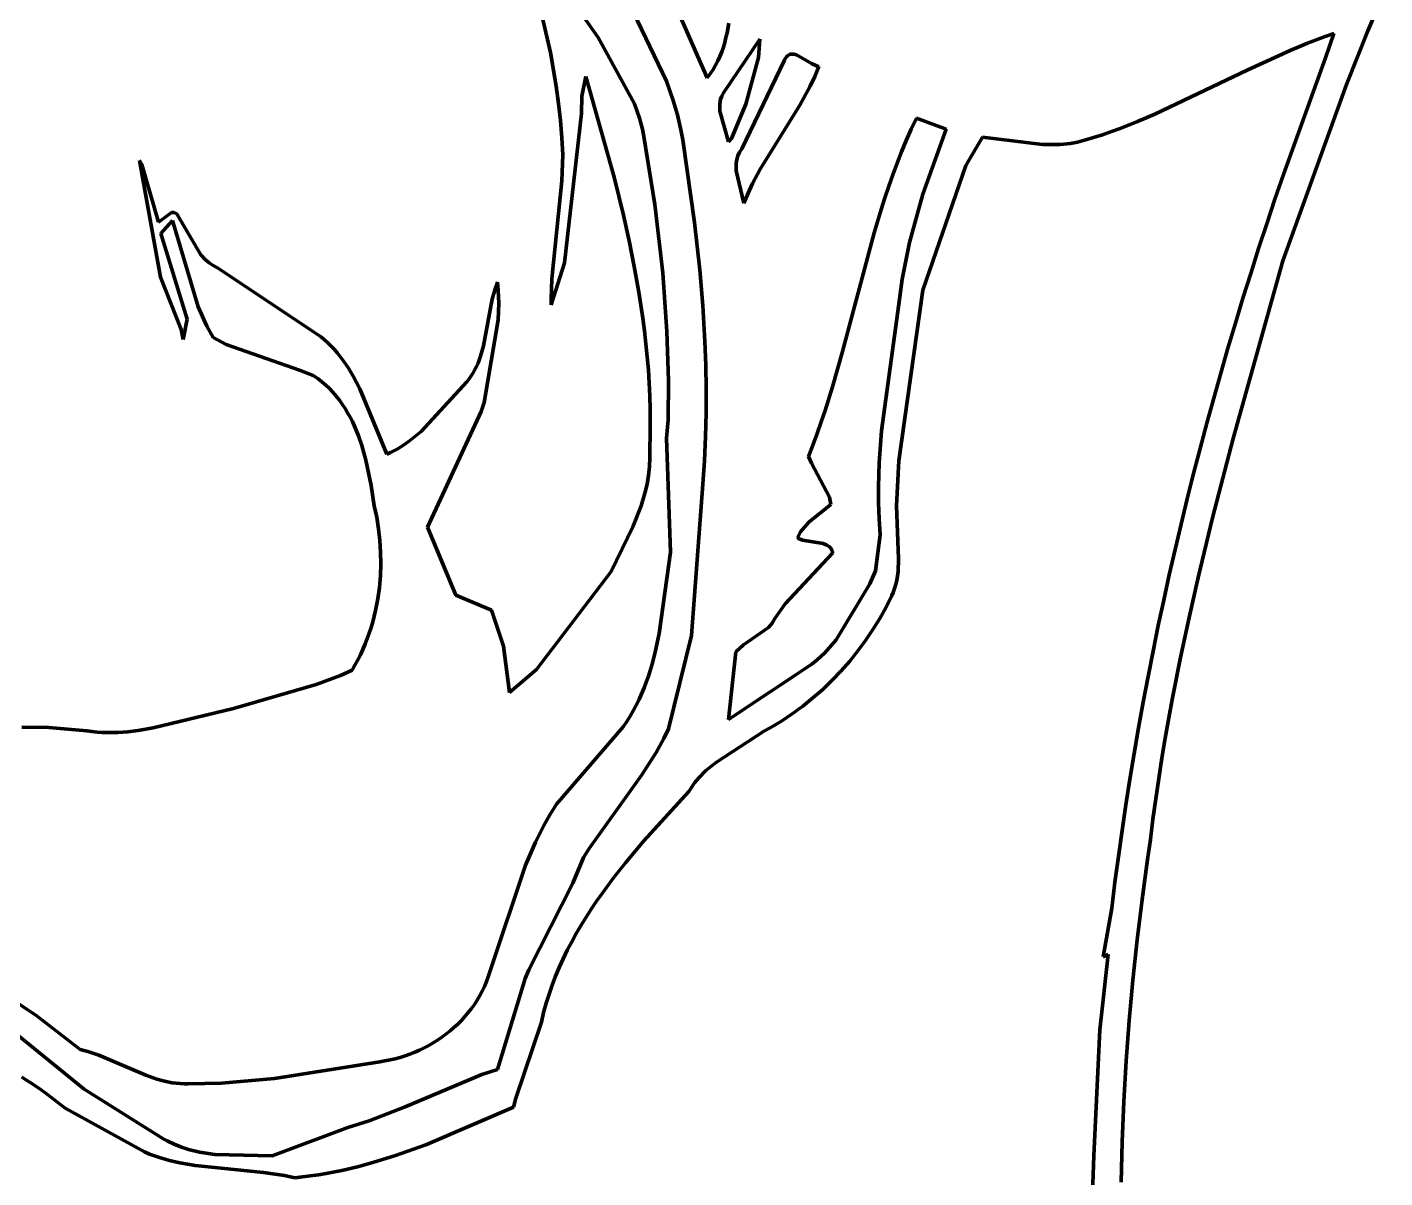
# Model space of a CAD drawing. Header units: millimetres. Extents: x 0 to 15.3, y 0 to 17.7.
# Drawn here: x 5.677 to 8.304, y 4.561 to 6.787 of the extents above; entities that cross this region are included whole.
import ezdxf

# ---------------------------------------------------------------- set-up
doc = ezdxf.new("R2010")
doc.units = ezdxf.units.MM
doc.layers.add('color#0a0a0aff', color=7, linetype='CONTINUOUS', lineweight=100)
doc.layers.add('color#ffffffff', color=7, linetype='CONTINUOUS', lineweight=100)

msp = doc.modelspace()

# ---------------------------------------------------------------- linework, layer by layer
at = {"layer": 'color#0a0a0aff'}
for p, q in [((6.6894, 6.7386), (6.625, 7.0147)), ((6.9, 6.9014), (6.9929, 6.6891)), ((8.3039, 6.857), (8.2711, 6.78)), ((6.9137, 6.6827), (6.8417, 6.8335)), ((6.7538, 6.8066), (6.7815, 6.7674)), ((7.031, 6.7764), (7.0342, 6.7953)), ((8.2711, 6.78), (8.2296, 6.6763)), ((6.7815, 6.7674), (6.7888, 6.7548)), ((6.7888, 6.7548), (6.8517, 6.6389)), ((7.0239, 6.7488), (7.0266, 6.7579)), ((7.0945, 6.764), (7.0241, 6.6604)), ((7.0266, 6.7579), (7.0289, 6.7671)), ((7.0289, 6.7671), (7.031, 6.7764)), ((7.0921, 6.7286), (7.0945, 6.764)), ((8.1542, 6.7563), (8.1208, 6.7424)), ((8.1881, 6.7693), (8.1542, 6.7563)), ((8.2052, 6.7753), (8.1881, 6.7693)), ((8.1893, 6.7279), (8.2052, 6.7753)), ((6.7007, 6.6729), (6.6894, 6.7386)), ((7.0133, 6.7223), (7.0173, 6.7309)), ((7.0173, 6.7309), (7.0208, 6.7398)), ((7.0208, 6.7398), (7.0239, 6.7488)), ((7.0673, 6.6387), (7.0921, 6.7286)), ((7.1445, 6.728), (7.1431, 6.7253)), ((7.1461, 6.7303), (7.1445, 6.728)), ((7.1478, 6.7321), (7.1461, 6.7303)), ((7.1497, 6.7335), (7.1478, 6.7321)), ((7.1516, 6.7345), (7.1497, 6.7335)), ((7.1537, 6.7351), (7.1516, 6.7345)), ((7.1559, 6.7354), (7.1537, 6.7351)), ((7.1605, 6.735), (7.1559, 6.7354)), ((7.1654, 6.7336), (7.1605, 6.735)), ((7.1943, 6.7173), (7.1654, 6.7336)), ((8.1208, 6.7424), (8.0385, 6.7046)), ((8.1075, 6.5023), (8.1893, 6.7279)), ((6.9987, 6.6971), (7.0041, 6.7053)), ((7.0041, 6.7053), (7.009, 6.7137)), ((7.009, 6.7137), (7.0133, 6.7223)), ((7.1418, 6.7221), (7.0595, 6.5521)), ((7.1431, 6.7253), (7.1418, 6.7221)), ((7.204, 6.7125), (7.1943, 6.7173)), ((7.2006, 6.6919), (7.2085, 6.7112)), ((7.2085, 6.7112), (7.204, 6.7125)), ((8.0385, 6.7046), (7.8587, 6.6188)), ((6.7581, 6.6921), (6.7503, 6.6541)), ((6.8124, 6.4971), (6.7581, 6.6921)), ((6.927, 6.6458), (6.9137, 6.6827)), ((6.9929, 6.6891), (6.9987, 6.6971)), ((7.1722, 6.6366), (7.1919, 6.6731)), ((7.1919, 6.6731), (7.2006, 6.6919)), ((8.2296, 6.6763), (8.1068, 6.3349)), ((6.7052, 6.6399), (6.7007, 6.6729)), ((6.7503, 6.6541), (6.7497, 6.6205)), ((7.0185, 6.6478), (7.0168, 6.6381)), ((7.0207, 6.6541), (7.0185, 6.6478)), ((7.0241, 6.6604), (7.0207, 6.6541)), ((6.7088, 6.6068), (6.7052, 6.6399)), ((6.7497, 6.6205), (6.7166, 6.3316)), ((6.8517, 6.6389), (6.8616, 6.6114)), ((6.9353, 6.6176), (6.927, 6.6458)), ((7.0168, 6.6381), (7.0172, 6.6249)), ((7.0172, 6.6249), (7.0336, 6.5655)), ((7.0395, 6.5717), (7.0673, 6.6387)), ((7.0954, 6.5125), (7.1722, 6.6366)), ((6.7114, 6.5735), (6.7088, 6.6068)), ((6.8616, 6.6114), (6.8673, 6.5901)), ((6.9418, 6.5888), (6.9353, 6.6176)), ((7.3975, 6.6112), (7.3874, 6.5897)), ((7.4551, 6.5899), (7.3975, 6.6112)), ((7.8254, 6.6046), (7.7917, 6.5914)), ((7.8587, 6.6188), (7.8254, 6.6046)), ((6.713, 6.5401), (6.7114, 6.5735)), ((6.8673, 6.5901), (6.87, 6.5755)), ((6.87, 6.5755), (6.891, 6.4442)), ((6.9452, 6.5693), (6.9418, 6.5888)), ((6.968, 6.4094), (6.9452, 6.5693)), ((7.0336, 6.5655), (7.0395, 6.5717)), ((7.3778, 6.568), (7.3686, 6.5461)), ((7.3874, 6.5897), (7.3778, 6.568)), ((7.4098, 6.4645), (7.4551, 6.5899)), ((7.5255, 6.5748), (7.4929, 6.5199)), ((7.6413, 6.5605), (7.5255, 6.5748)), ((7.723, 6.5685), (7.7094, 6.565)), ((7.7404, 6.5737), (7.723, 6.5685)), ((7.7576, 6.5793), (7.7404, 6.5737)), ((7.7747, 6.5852), (7.7576, 6.5793)), ((7.7917, 6.5914), (7.7747, 6.5852)), ((7.0552, 6.5453), (7.0522, 6.5384)), ((7.0595, 6.5521), (7.0552, 6.5453)), ((7.3686, 6.5461), (7.36, 6.5241)), ((7.6755, 6.5605), (7.6413, 6.5605)), ((7.6959, 6.5625), (7.6755, 6.5605)), ((7.7094, 6.565), (7.6959, 6.5625)), ((5.9345, 6.3035), (5.8943, 6.5295)), ((5.8943, 6.5295), (5.8987, 6.5219)), ((5.8987, 6.5219), (5.9308, 6.4098)), ((6.7113, 6.49), (6.713, 6.5401)), ((7.0501, 6.5313), (7.049, 6.5241)), ((7.049, 6.5241), (7.049, 6.5095)), ((7.0522, 6.5384), (7.0501, 6.5313)), ((7.36, 6.5241), (7.3517, 6.5019)), ((7.4929, 6.5199), (7.4097, 6.2782)), ((6.6917, 6.3003), (6.7113, 6.49)), ((6.8305, 6.4233), (6.8124, 6.4971)), ((7.049, 6.5095), (7.0634, 6.4469)), ((7.0806, 6.485), (7.0954, 6.5125)), ((7.3517, 6.5019), (7.3438, 6.4795)), ((8.0912, 6.4546), (8.1075, 6.5023)), ((7.0634, 6.4469), (7.0716, 6.4662)), ((7.0716, 6.4662), (7.0806, 6.485)), ((7.3438, 6.4795), (7.3363, 6.4571)), ((7.3843, 6.3709), (7.4098, 6.4645)), ((6.891, 6.4442), (6.9065, 6.3121)), ((7.3363, 6.4571), (7.3291, 6.4345)), ((8.0753, 6.4068), (8.0912, 6.4546)), ((5.9308, 6.4098), (5.9331, 6.4114)), ((5.9331, 6.4114), (5.956, 6.429)), ((5.9577, 6.413), (5.9357, 6.3881)), ((5.956, 6.429), (5.9615, 6.4285)), ((6.0076, 6.2463), (5.9577, 6.413)), ((5.9615, 6.4285), (5.9661, 6.4262)), ((5.9661, 6.4262), (5.9823, 6.3985)), ((6.8416, 6.3739), (6.8305, 6.4233)), ((7.3291, 6.4345), (7.3155, 6.3891)), ((5.9357, 6.3881), (5.9862, 6.2223)), ((5.9823, 6.3985), (6.0128, 6.3469)), ((6.9782, 6.3176), (6.968, 6.4094)), ((7.3155, 6.3891), (7.2544, 6.1596)), ((8.0596, 6.359), (8.0753, 6.4068)), ((6.8516, 6.3243), (6.8416, 6.3739)), ((7.3702, 6.2996), (7.3843, 6.3709)), ((8.0443, 6.311), (8.0596, 6.359)), ((6.0128, 6.3469), (6.022, 6.337)), ((6.022, 6.337), (6.0289, 6.3311)), ((6.7166, 6.3316), (6.6906, 6.2502)), ((8.1068, 6.3349), (8.0105, 5.9914)), ((6.0289, 6.3311), (6.0366, 6.3259)), ((6.0366, 6.3259), (6.045, 6.3214)), ((6.045, 6.3214), (6.2446, 6.1887)), ((6.8605, 6.2745), (6.8516, 6.3243)), ((6.9065, 6.3121), (6.9148, 6.1984)), ((6.984, 6.2485), (6.9782, 6.3176)), ((8.0293, 6.2629), (8.0443, 6.311)), ((5.9746, 6.2021), (5.9345, 6.3035)), ((6.5764, 6.2609), (6.5821, 6.281)), ((6.5821, 6.281), (6.5869, 6.2939)), ((6.5869, 6.2939), (6.5884, 6.2777)), ((6.6905, 6.2602), (6.6917, 6.3003)), ((7.3635, 6.2516), (7.3702, 6.2996)), ((6.5597, 6.1706), (6.5764, 6.2609)), ((6.5893, 6.2534), (6.5882, 6.2211)), ((6.5884, 6.2777), (6.5893, 6.2534)), ((6.6906, 6.2502), (6.6905, 6.2602)), ((6.8645, 6.2495), (6.8605, 6.2745)), ((7.4097, 6.2782), (7.3634, 5.9479)), ((8.0146, 6.2147), (8.0293, 6.2629)), ((6.0246, 6.2086), (6.0076, 6.2463)), ((6.8681, 6.2245), (6.8645, 6.2495)), ((6.9882, 6.1794), (6.984, 6.2485)), ((7.3302, 6.0061), (7.3635, 6.2516)), ((5.9788, 6.1832), (5.9746, 6.2021)), ((5.9862, 6.2223), (5.9788, 6.1832)), ((6.0365, 6.1867), (6.0246, 6.2086)), ((6.5882, 6.2211), (6.5609, 6.0613)), ((6.8713, 6.1995), (6.8681, 6.2245)), ((8.0003, 6.1664), (8.0146, 6.2147)), ((6.0617, 6.1736), (6.0365, 6.1867)), ((6.2446, 6.1887), (6.2517, 6.1827)), ((6.2517, 6.1827), (6.2585, 6.1764)), ((6.2585, 6.1764), (6.2649, 6.1699)), ((6.8742, 6.1744), (6.8713, 6.1995)), ((6.8767, 6.1493), (6.8742, 6.1744)), ((6.9148, 6.1984), (6.9177, 6.1035)), ((6.9899, 6.1333), (6.9882, 6.1794)), ((6.2038, 6.1239), (6.0617, 6.1736)), ((6.2649, 6.1699), (6.2712, 6.1633)), ((6.2712, 6.1633), (6.2771, 6.1564)), ((6.2771, 6.1564), (6.2882, 6.1421)), ((6.5492, 6.1373), (6.554, 6.1504)), ((6.554, 6.1504), (6.5597, 6.1706)), ((6.8788, 6.1241), (6.8767, 6.1493)), ((7.2544, 6.1596), (7.2349, 6.0911)), ((7.9863, 6.118), (8.0003, 6.1664)), ((6.2305, 6.1135), (6.2038, 6.1239)), ((6.2882, 6.1421), (6.2985, 6.1272)), ((6.2985, 6.1272), (6.3079, 6.1118)), ((6.5399, 6.1185), (6.5433, 6.1247)), ((6.5433, 6.1247), (6.5464, 6.131)), ((6.5464, 6.131), (6.5492, 6.1373)), ((6.8804, 6.0988), (6.8788, 6.1241)), ((6.9908, 6.0872), (6.9899, 6.1333)), ((6.2389, 6.1076), (6.2305, 6.1135)), ((6.2469, 6.1013), (6.2389, 6.1076)), ((6.2544, 6.0948), (6.2469, 6.1013)), ((6.3079, 6.1118), (6.3208, 6.0877)), ((6.439, 6.005), (6.5275, 6.1009)), ((6.5275, 6.1009), (6.532, 6.1066)), ((6.532, 6.1066), (6.5361, 6.1125)), ((6.5361, 6.1125), (6.5399, 6.1185)), ((6.8816, 6.0736), (6.8804, 6.0988)), ((6.9177, 6.1035), (6.9171, 6.0275)), ((7.9727, 6.0696), (7.9863, 6.118)), ((6.2616, 6.0879), (6.2544, 6.0948)), ((6.2684, 6.0808), (6.2616, 6.0879)), ((6.2748, 6.0733), (6.2684, 6.0808)), ((6.2809, 6.0657), (6.2748, 6.0733)), ((6.3208, 6.0877), (6.3728, 5.961)), ((6.8823, 6.0483), (6.8816, 6.0736)), ((6.9907, 6.041), (6.9908, 6.0872)), ((7.2349, 6.0911), (7.2208, 6.0458)), ((7.9593, 6.021), (7.9727, 6.0696)), ((6.2865, 6.0577), (6.2809, 6.0657)), ((6.2919, 6.0496), (6.2865, 6.0577)), ((6.2969, 6.0413), (6.2919, 6.0496)), ((6.5552, 6.0439), (6.4517, 5.8197)), ((6.5609, 6.0613), (6.5552, 6.0439)), ((6.8825, 6.0229), (6.8823, 6.0483)), ((7.2208, 6.0458), (7.2132, 6.0233)), ((6.3017, 6.0327), (6.2969, 6.0413)), ((6.3061, 6.024), (6.3017, 6.0327)), ((6.3102, 6.0151), (6.3061, 6.024)), ((6.8822, 5.9975), (6.8825, 6.0229)), ((6.9171, 6.0275), (6.9137, 5.9922)), ((6.9896, 5.9949), (6.9907, 6.041)), ((7.2132, 6.0233), (7.2054, 6.0009)), ((7.9464, 5.9723), (7.9593, 6.021)), ((6.3177, 5.9968), (6.3102, 6.0151)), ((6.3242, 5.9781), (6.3177, 5.9968)), ((6.4168, 5.9866), (6.439, 6.005)), ((6.8814, 5.9721), (6.8822, 5.9975)), ((6.9137, 5.9922), (6.9215, 5.7716)), ((6.9874, 5.9488), (6.9896, 5.9949)), ((7.2054, 6.0009), (7.1971, 5.9786)), ((7.3257, 5.9444), (7.3302, 6.0061)), ((8.0105, 5.9914), (7.9706, 5.8378)), ((6.3323, 5.9492), (6.3242, 5.9781)), ((6.3728, 5.961), (6.3796, 5.9641)), ((6.3796, 5.9641), (6.3926, 5.9708)), ((6.3926, 5.9708), (6.405, 5.9784)), ((6.405, 5.9784), (6.4168, 5.9866)), ((6.8818, 5.9632), (6.8814, 5.9721)), ((7.1971, 5.9786), (7.1884, 5.9565)), ((7.9337, 5.9236), (7.9464, 5.9723)), ((6.3424, 5.9003), (6.3323, 5.9492)), ((6.8811, 5.9369), (6.8819, 5.9544)), ((6.8819, 5.9544), (6.8818, 5.9632)), ((6.9842, 5.9027), (6.9874, 5.9488)), ((7.1884, 5.9565), (7.1945, 5.9439)), ((7.1945, 5.9439), (7.2291, 5.8777)), ((7.3242, 5.898), (7.3257, 5.9444)), ((7.3634, 5.9479), (7.3587, 5.861)), ((6.8762, 5.9027), (6.8792, 5.9197)), ((6.8792, 5.9197), (6.8811, 5.9369)), ((7.9215, 5.8747), (7.9337, 5.9236)), ((6.3484, 5.8613), (6.3424, 5.9003)), ((6.8647, 5.8609), (6.8722, 5.8858)), ((6.8722, 5.8858), (6.8762, 5.9027)), ((6.9625, 5.61), (6.9842, 5.9027)), ((7.3242, 5.8671), (7.3242, 5.898)), ((6.3531, 5.8392), (6.3484, 5.8613)), ((6.8489, 5.8203), (6.8647, 5.8609)), ((7.2316, 5.8639), (7.1895, 5.8295)), ((7.2291, 5.8777), (7.2316, 5.8639)), ((7.3252, 5.8362), (7.3242, 5.8671)), ((7.3587, 5.861), (7.3631, 5.7583)), ((7.9096, 5.8258), (7.9215, 5.8747)), ((6.3567, 5.8168), (6.3531, 5.8392)), ((7.3271, 5.8052), (7.3252, 5.8362)), ((7.9706, 5.8378), (7.9426, 5.7223)), ((6.3592, 5.7942), (6.3567, 5.8168)), ((6.4517, 5.8197), (6.5065, 5.6879)), ((6.8067, 5.7342), (6.8489, 5.8203)), ((7.1731, 5.8105), (7.1675, 5.799)), ((7.1895, 5.8295), (7.1731, 5.8105)), ((7.898, 5.7768), (7.9096, 5.8258)), ((6.3607, 5.7715), (6.3592, 5.7942)), ((7.1675, 5.799), (7.1696, 5.7977)), ((7.1696, 5.7977), (7.1769, 5.7948)), ((7.1769, 5.7948), (7.2171, 5.788)), ((7.2171, 5.788), (7.2243, 5.7852)), ((7.2243, 5.7852), (7.2284, 5.7826)), ((7.2284, 5.7826), (7.2316, 5.7792)), ((7.3182, 5.735), (7.3271, 5.8052)), ((6.361, 5.7487), (6.3607, 5.7715)), ((6.9215, 5.7716), (6.8996, 5.614)), ((7.2353, 5.7696), (7.1435, 5.6717)), ((7.2316, 5.7792), (7.2329, 5.7771)), ((7.2329, 5.7771), (7.234, 5.7749)), ((7.234, 5.7749), (7.2348, 5.7724)), ((7.2348, 5.7724), (7.2353, 5.7696)), ((7.3631, 5.7583), (7.362, 5.7343)), ((7.8868, 5.7277), (7.898, 5.7768)), ((6.3603, 5.726), (6.361, 5.7487)), ((6.6624, 5.5444), (6.8067, 5.7342)), ((7.3073, 5.7101), (7.3182, 5.735)), ((7.362, 5.7343), (7.3594, 5.7166)), ((7.876, 5.6785), (7.8868, 5.7277)), ((6.3553, 5.6808), (6.3584, 5.7033)), ((6.3584, 5.7033), (6.3603, 5.726)), ((7.2419, 5.6018), (7.3073, 5.7101)), ((7.3565, 5.705), (7.3525, 5.6934)), ((7.3594, 5.7166), (7.3565, 5.705)), ((7.9426, 5.7223), (7.925, 5.6449)), ((6.351, 5.6585), (6.3553, 5.6808)), ((6.5065, 5.6879), (6.5753, 5.6591)), ((7.3501, 5.6877), (7.3388, 5.6651)), ((7.3525, 5.6934), (7.3501, 5.6877)), ((7.8655, 5.6292), (7.876, 5.6785)), ((6.3484, 5.6475), (6.351, 5.6585)), ((6.5753, 5.6591), (6.5988, 5.5896)), ((7.1435, 5.6717), (7.1236, 5.6428)), ((7.3388, 5.6651), (7.3265, 5.6431)), ((6.3388, 5.6149), (6.3423, 5.6257)), ((6.3423, 5.6257), (6.3455, 5.6365)), ((6.3455, 5.6365), (6.3484, 5.6475)), ((7.1114, 5.6259), (7.0632, 5.5923)), ((7.1181, 5.6337), (7.1114, 5.6259)), ((7.1236, 5.6428), (7.1181, 5.6337)), ((7.3265, 5.6431), (7.3133, 5.6215)), ((7.8554, 5.5799), (7.8655, 5.6292)), ((7.925, 5.6449), (7.9085, 5.5674)), ((6.3309, 5.5937), (6.335, 5.6042)), ((6.335, 5.6042), (6.3388, 5.6149)), ((6.8996, 5.614), (6.8921, 5.5781)), ((6.9175, 5.4294), (6.9625, 5.61)), ((7.2201, 5.5768), (7.2419, 5.6018)), ((7.2992, 5.6006), (7.2842, 5.5803)), ((7.3133, 5.6215), (7.2992, 5.6006)), ((6.3165, 5.5629), (6.3216, 5.573)), ((6.3216, 5.573), (6.3264, 5.5833)), ((6.3264, 5.5833), (6.3309, 5.5937)), ((6.5988, 5.5896), (6.6103, 5.5001)), ((6.8921, 5.5781), (6.8859, 5.5545)), ((7.048, 5.5787), (7.0337, 5.4478)), ((7.0632, 5.5923), (7.048, 5.5787)), ((7.2055, 5.5632), (7.2201, 5.5768)), ((7.2842, 5.5803), (7.2684, 5.5606)), ((7.8457, 5.5305), (7.8554, 5.5799)), ((6.3054, 5.5431), (6.3111, 5.5529)), ((6.3111, 5.5529), (6.3165, 5.5629)), ((6.6103, 5.5001), (6.6624, 5.5444)), ((6.8859, 5.5545), (6.8788, 5.5313)), ((7.0337, 5.4478), (7.195, 5.5547)), ((7.195, 5.5547), (7.2055, 5.5632)), ((7.2684, 5.5606), (7.2517, 5.5416)), ((7.9085, 5.5674), (7.8932, 5.4897)), ((6.2362, 5.5152), (6.2828, 5.5324)), ((6.2828, 5.5324), (6.3054, 5.5431)), ((6.8748, 5.5199), (6.8705, 5.5086)), ((6.8788, 5.5313), (6.8748, 5.5199)), ((7.2343, 5.5234), (7.2161, 5.5059)), ((7.2517, 5.5416), (7.2343, 5.5234)), ((7.8363, 5.481), (7.8457, 5.5305)), ((6.0762, 5.4689), (6.2362, 5.5152)), ((6.8658, 5.4974), (6.8608, 5.4863)), ((6.8705, 5.5086), (6.8658, 5.4974)), ((7.2161, 5.5059), (7.1971, 5.4893)), ((5.9209, 5.4314), (6.0762, 5.4689)), ((6.8497, 5.4646), (6.8435, 5.454)), ((6.8554, 5.4754), (6.8497, 5.4646)), ((6.8608, 5.4863), (6.8554, 5.4754)), ((7.1774, 5.4735), (7.1571, 5.4586)), ((7.1971, 5.4893), (7.1774, 5.4735)), ((7.8274, 5.4314), (7.8363, 5.481)), ((7.8932, 5.4897), (7.886, 5.4507)), ((6.8369, 5.4436), (6.8299, 5.4334)), ((6.8435, 5.454), (6.8369, 5.4436)), ((7.1361, 5.4446), (7.1144, 5.4316)), ((7.1571, 5.4586), (7.1361, 5.4446)), ((7.886, 5.4507), (7.8791, 5.4117)), ((5.6663, 5.4326), (5.719, 5.432)), ((5.719, 5.432), (5.7922, 5.4254)), ((5.7922, 5.4254), (5.8022, 5.4241)), ((5.8022, 5.4241), (5.8122, 5.4231)), ((5.8122, 5.4231), (5.8222, 5.4225)), ((5.8222, 5.4225), (5.8322, 5.4222)), ((5.8322, 5.4222), (5.852, 5.4226)), ((5.852, 5.4226), (5.8718, 5.424)), ((5.8718, 5.424), (5.8915, 5.4264)), ((5.8915, 5.4264), (5.9209, 5.4314)), ((6.8299, 5.4334), (6.7011, 5.2839)), ((6.9087, 5.4107), (6.9175, 5.4294)), ((7.1034, 5.4255), (7.0104, 5.3649)), ((7.1144, 5.4316), (7.1034, 5.4255)), ((7.8188, 5.3818), (7.8274, 5.4314)), ((6.8939, 5.3836), (6.9087, 5.4107)), ((7.8791, 5.4117), (7.8726, 5.3726)), ((6.8663, 5.3403), (6.8939, 5.3836)), ((7.0104, 5.3649), (6.9903, 5.3486)), ((7.8106, 5.3321), (7.8188, 5.3818)), ((7.8726, 5.3726), (7.8664, 5.3334)), ((6.7643, 5.198), (6.8663, 5.3403)), ((6.9766, 5.3349), (6.9683, 5.3249)), ((6.9903, 5.3486), (6.9766, 5.3349)), ((7.8664, 5.3334), (7.8607, 5.2942)), ((6.9573, 5.3084), (6.8703, 5.2129)), ((6.9608, 5.3141), (6.9573, 5.3084)), ((6.9683, 5.3249), (6.9608, 5.3141)), ((7.8028, 5.2824), (7.8106, 5.3321)), ((6.7011, 5.2839), (6.6883, 5.2633)), ((7.7954, 5.2325), (7.8028, 5.2824)), ((7.8607, 5.2942), (7.8552, 5.2549)), ((6.6883, 5.2633), (6.6764, 5.2423)), ((7.8552, 5.2549), (7.8502, 5.2155)), ((6.6764, 5.2423), (6.6602, 5.2101)), ((7.7883, 5.1827), (7.7954, 5.2325)), ((6.6602, 5.2101), (6.6411, 5.1659)), ((6.8703, 5.2129), (6.8344, 5.1702)), ((7.8502, 5.2155), (7.8445, 5.1767)), ((6.7326, 5.131), (6.7534, 5.1806)), ((6.7534, 5.1806), (6.7643, 5.198)), ((7.7817, 5.1327), (7.7883, 5.1827)), ((7.8445, 5.1767), (7.834, 5.099)), ((6.6411, 5.1659), (6.5721, 4.9594)), ((6.8344, 5.1702), (6.8114, 5.141)), ((6.6474, 4.963), (6.7326, 5.131)), ((6.8114, 5.141), (6.7893, 5.1111)), ((7.7755, 5.0827), (7.7817, 5.1327)), ((6.7893, 5.1111), (6.7787, 5.096)), ((7.834, 5.099), (7.8246, 5.0212)), ((6.7683, 5.0806), (6.7583, 5.0651)), ((6.7787, 5.096), (6.7683, 5.0806)), ((7.7589, 4.988), (7.7755, 5.0827)), ((6.7487, 5.0494), (6.7394, 5.0334)), ((6.7583, 5.0651), (6.7487, 5.0494)), ((6.7394, 5.0334), (6.7305, 5.0173)), ((7.8246, 5.0212), (7.8164, 4.9432)), ((6.722, 5.001), (6.714, 4.9845)), ((6.7305, 5.0173), (6.722, 5.001)), ((7.7527, 4.847), (7.7682, 4.9931)), ((7.7682, 4.9931), (7.7589, 4.988)), ((6.7064, 4.9677), (6.6993, 4.9507)), ((6.714, 4.9845), (6.7064, 4.9677)), ((5.6937, 4.8753), (5.5906, 4.9431)), ((6.5655, 4.9403), (6.5616, 4.931)), ((6.569, 4.9498), (6.5655, 4.9403)), ((6.5721, 4.9594), (6.569, 4.9498)), ((6.5871, 4.7702), (6.6406, 4.9464)), ((6.6406, 4.9464), (6.6474, 4.963)), ((6.6993, 4.9507), (6.6927, 4.9335)), ((7.8164, 4.9432), (7.8094, 4.8651)), ((6.5526, 4.9132), (6.5475, 4.9046)), ((6.5573, 4.922), (6.5526, 4.9132)), ((6.5616, 4.931), (6.5573, 4.922)), ((6.6867, 4.916), (6.6811, 4.8983)), ((6.6927, 4.9335), (6.6867, 4.916)), ((6.5363, 4.8881), (6.5302, 4.8803)), ((6.5421, 4.8962), (6.5363, 4.8881)), ((6.5475, 4.9046), (6.5421, 4.8962)), ((6.6811, 4.8983), (6.6762, 4.8803)), ((5.7791, 4.8087), (5.6937, 4.8753)), ((6.517, 4.8653), (6.5099, 4.8582)), ((6.5237, 4.8727), (6.517, 4.8653)), ((6.5302, 4.8803), (6.5237, 4.8727)), ((6.6718, 4.8621), (6.6226, 4.7147)), ((6.6762, 4.8803), (6.6718, 4.8621)), ((7.8094, 4.8651), (7.8036, 4.7869)), ((5.6593, 4.8359), (5.787, 4.7321)), ((6.4872, 4.8387), (6.4792, 4.8327)), ((6.4951, 4.8449), (6.4872, 4.8387)), ((6.5026, 4.8514), (6.4951, 4.8449)), ((6.5099, 4.8582), (6.5026, 4.8514)), ((7.7406, 4.6033), (7.7527, 4.847)), ((5.7939, 4.8052), (5.7791, 4.8087)), ((6.4449, 4.812), (6.4358, 4.8077)), ((6.4537, 4.8167), (6.4449, 4.812)), ((6.4624, 4.8217), (6.4537, 4.8167)), ((6.4709, 4.8271), (6.4624, 4.8217)), ((6.4792, 4.8327), (6.4709, 4.8271)), ((5.8155, 4.7982), (5.7939, 4.8052)), ((5.9064, 4.759), (5.8155, 4.7982)), ((6.3592, 4.7852), (6.1554, 4.7526)), ((6.3691, 4.7868), (6.3592, 4.7852)), ((6.3789, 4.7887), (6.3691, 4.7868)), ((6.3886, 4.7909), (6.3789, 4.7887)), ((6.3983, 4.7936), (6.3886, 4.7909)), ((6.4079, 4.7966), (6.3983, 4.7936)), ((6.4173, 4.7999), (6.4079, 4.7966)), ((6.4266, 4.8036), (6.4173, 4.7999)), ((6.4358, 4.8077), (6.4266, 4.8036)), ((7.8036, 4.7869), (7.799, 4.7086)), ((5.6916, 4.7391), (5.6667, 4.7552)), ((5.9279, 4.7515), (5.9064, 4.759)), ((6.4083, 4.6981), (6.5565, 4.7604)), ((6.5565, 4.7604), (6.5871, 4.7702)), ((5.7038, 4.7307), (5.6916, 4.7391)), ((5.7159, 4.722), (5.7038, 4.7307)), ((5.787, 4.7321), (5.9415, 4.6357)), ((5.9424, 4.7475), (5.9279, 4.7515)), ((5.9573, 4.7446), (5.9424, 4.7475)), ((5.9649, 4.7436), (5.9573, 4.7446)), ((5.9726, 4.7429), (5.9649, 4.7436)), ((5.9804, 4.7426), (5.9726, 4.7429)), ((5.9883, 4.7426), (5.9804, 4.7426)), ((6.0527, 4.744), (5.9883, 4.7426)), ((6.1554, 4.7526), (6.0527, 4.744)), ((5.7278, 4.713), (5.7159, 4.722)), ((5.75, 4.6955), (5.7278, 4.713)), ((6.6226, 4.7147), (6.6181, 4.6972)), ((7.799, 4.7086), (7.7956, 4.6303)), ((5.9039, 4.6106), (5.75, 4.6955)), ((6.3385, 4.6707), (6.4083, 4.6981)), ((6.6181, 4.6972), (6.4479, 4.6244)), ((6.1509, 4.6034), (6.2974, 4.6583)), ((6.2974, 4.6583), (6.3078, 4.6611)), ((6.3078, 4.6611), (6.3385, 4.6707)), ((5.9415, 4.6357), (5.948, 4.6321)), ((5.948, 4.6321), (5.9614, 4.6256)), ((5.9614, 4.6256), (5.9751, 4.6202)), ((6.4479, 4.6244), (6.3897, 4.6036)), ((7.7956, 4.6303), (7.7934, 4.5519)), ((5.9134, 4.6066), (5.9039, 4.6106)), ((5.923, 4.603), (5.9134, 4.6066)), ((5.9327, 4.5998), (5.923, 4.603)), ((5.9523, 4.5941), (5.9327, 4.5998)), ((5.9751, 4.6202), (5.9891, 4.6157)), ((5.9891, 4.6157), (6.0105, 4.6105)), ((6.0105, 4.6105), (6.0398, 4.606)), ((6.0398, 4.606), (6.1509, 4.6034)), ((6.3897, 4.6036), (6.3455, 4.59)), ((7.7352, 4.4327), (7.7406, 4.6033)), ((5.9721, 4.5896), (5.9523, 4.5941)), ((6.0021, 4.5845), (5.9721, 4.5896)), ((6.1343, 4.5712), (6.0021, 4.5845)), ((6.2859, 4.575), (6.2556, 4.569)), ((6.3158, 4.582), (6.2859, 4.575)), ((6.3455, 4.59), (6.3158, 4.582)), ((6.1745, 4.5651), (6.1343, 4.5712)), ((6.1944, 4.5608), (6.1745, 4.5651)), ((6.2098, 4.5624), (6.1944, 4.5608)), ((6.2251, 4.5643), (6.2098, 4.5624)), ((6.2404, 4.5665), (6.2251, 4.5643)), ((6.2556, 4.569), (6.2404, 4.5665))]:
    msp.add_line(p, q, dxfattribs=at)
at = {"layer": 'color#ffffffff'}
for p, q in [((6.625, 7.0147), (6.6894, 6.7386)), ((6.9929, 6.6891), (6.9, 6.9014)), ((8.2711, 6.78), (8.3039, 6.857)), ((6.8417, 6.8335), (6.9137, 6.6827)), ((6.7815, 6.7674), (6.7538, 6.8066)), ((7.0342, 6.7953), (7.031, 6.7764)), ((8.2296, 6.6763), (8.2711, 6.78)), ((6.7888, 6.7548), (6.7815, 6.7674)), ((6.8517, 6.6389), (6.7888, 6.7548)), ((7.0266, 6.7579), (7.0239, 6.7488)), ((7.0241, 6.6604), (7.0945, 6.764)), ((7.0289, 6.7671), (7.0266, 6.7579)), ((7.031, 6.7764), (7.0289, 6.7671)), ((7.0945, 6.764), (7.0921, 6.7286)), ((8.1208, 6.7424), (8.1542, 6.7563)), ((8.1542, 6.7563), (8.1881, 6.7693)), ((8.1881, 6.7693), (8.2052, 6.7753)), ((8.2052, 6.7753), (8.1893, 6.7279)), ((6.6894, 6.7386), (6.7007, 6.6729)), ((7.0173, 6.7309), (7.0133, 6.7223)), ((7.0208, 6.7398), (7.0173, 6.7309)), ((7.0239, 6.7488), (7.0208, 6.7398)), ((7.0921, 6.7286), (7.0673, 6.6387)), ((7.1431, 6.7253), (7.1445, 6.728)), ((7.1445, 6.728), (7.1461, 6.7303)), ((7.1461, 6.7303), (7.1478, 6.7321)), ((7.1478, 6.7321), (7.1497, 6.7335)), ((7.1497, 6.7335), (7.1516, 6.7345)), ((7.1516, 6.7345), (7.1537, 6.7351)), ((7.1537, 6.7351), (7.1559, 6.7354)), ((7.1559, 6.7354), (7.1605, 6.735)), ((7.1605, 6.735), (7.1654, 6.7336)), ((7.1654, 6.7336), (7.1943, 6.7173)), ((8.0385, 6.7046), (8.1208, 6.7424)), ((8.1893, 6.7279), (8.1075, 6.5023)), ((7.0041, 6.7053), (6.9987, 6.6971)), ((7.009, 6.7137), (7.0041, 6.7053)), ((7.0133, 6.7223), (7.009, 6.7137)), ((7.0595, 6.5521), (7.1418, 6.7221)), ((7.1418, 6.7221), (7.1431, 6.7253)), ((7.1943, 6.7173), (7.204, 6.7125)), ((7.2085, 6.7112), (7.2006, 6.6919)), ((7.204, 6.7125), (7.2085, 6.7112)), ((7.8587, 6.6188), (8.0385, 6.7046)), ((6.7503, 6.6541), (6.7581, 6.6921)), ((6.7581, 6.6921), (6.8124, 6.4971)), ((6.9137, 6.6827), (6.927, 6.6458)), ((6.9987, 6.6971), (6.9929, 6.6891)), ((7.1919, 6.6731), (7.1722, 6.6366)), ((7.2006, 6.6919), (7.1919, 6.6731)), ((8.1068, 6.3349), (8.2296, 6.6763)), ((6.7007, 6.6729), (6.7052, 6.6399)), ((6.7497, 6.6205), (6.7503, 6.6541)), ((7.0168, 6.6381), (7.0185, 6.6478)), ((7.0185, 6.6478), (7.0207, 6.6541)), ((7.0207, 6.6541), (7.0241, 6.6604)), ((6.7052, 6.6399), (6.7088, 6.6068)), ((6.7166, 6.3316), (6.7497, 6.6205)), ((6.8616, 6.6114), (6.8517, 6.6389)), ((6.927, 6.6458), (6.9353, 6.6176)), ((7.0172, 6.6249), (7.0168, 6.6381)), ((7.0336, 6.5655), (7.0172, 6.6249)), ((7.0673, 6.6387), (7.0395, 6.5717)), ((7.1722, 6.6366), (7.0954, 6.5125)), ((6.7088, 6.6068), (6.7114, 6.5735)), ((6.8673, 6.5901), (6.8616, 6.6114)), ((6.9353, 6.6176), (6.9418, 6.5888)), ((7.3874, 6.5897), (7.3975, 6.6112)), ((7.3975, 6.6112), (7.4551, 6.5899)), ((7.7917, 6.5914), (7.8254, 6.6046)), ((7.8254, 6.6046), (7.8587, 6.6188)), ((6.7114, 6.5735), (6.713, 6.5401)), ((6.87, 6.5755), (6.8673, 6.5901)), ((6.891, 6.4442), (6.87, 6.5755)), ((6.9418, 6.5888), (6.9452, 6.5693)), ((6.9452, 6.5693), (6.968, 6.4094)), ((7.0395, 6.5717), (7.0336, 6.5655)), ((7.3686, 6.5461), (7.3778, 6.568)), ((7.3778, 6.568), (7.3874, 6.5897)), ((7.4551, 6.5899), (7.4098, 6.4645)), ((7.4929, 6.5199), (7.5255, 6.5748)), ((7.5255, 6.5748), (7.6413, 6.5605)), ((7.7094, 6.565), (7.723, 6.5685)), ((7.723, 6.5685), (7.7404, 6.5737)), ((7.7404, 6.5737), (7.7576, 6.5793)), ((7.7576, 6.5793), (7.7747, 6.5852)), ((7.7747, 6.5852), (7.7917, 6.5914)), ((7.0522, 6.5384), (7.0552, 6.5453)), ((7.0552, 6.5453), (7.0595, 6.5521)), ((7.36, 6.5241), (7.3686, 6.5461)), ((7.6413, 6.5605), (7.6755, 6.5605)), ((7.6755, 6.5605), (7.6959, 6.5625)), ((7.6959, 6.5625), (7.7094, 6.565)), ((5.8987, 6.5219), (5.8943, 6.5295)), ((5.8943, 6.5295), (5.9345, 6.3035)), ((5.9308, 6.4098), (5.8987, 6.5219)), ((6.713, 6.5401), (6.7113, 6.49)), ((7.049, 6.5241), (7.0501, 6.5313)), ((7.049, 6.5095), (7.049, 6.5241)), ((7.0501, 6.5313), (7.0522, 6.5384)), ((7.3517, 6.5019), (7.36, 6.5241)), ((7.4097, 6.2782), (7.4929, 6.5199)), ((6.7113, 6.49), (6.6917, 6.3003)), ((6.8124, 6.4971), (6.8305, 6.4233)), ((7.0634, 6.4469), (7.049, 6.5095)), ((7.0954, 6.5125), (7.0806, 6.485)), ((7.3438, 6.4795), (7.3517, 6.5019)), ((8.1075, 6.5023), (8.0912, 6.4546)), ((7.0716, 6.4662), (7.0634, 6.4469)), ((7.0806, 6.485), (7.0716, 6.4662)), ((7.3363, 6.4571), (7.3438, 6.4795)), ((7.4098, 6.4645), (7.3843, 6.3709)), ((6.9065, 6.3121), (6.891, 6.4442)), ((7.3291, 6.4345), (7.3363, 6.4571)), ((8.0912, 6.4546), (8.0753, 6.4068)), ((5.9331, 6.4114), (5.9308, 6.4098)), ((5.956, 6.429), (5.9331, 6.4114)), ((5.9357, 6.3881), (5.9577, 6.413)), ((5.9615, 6.4285), (5.956, 6.429)), ((5.9577, 6.413), (6.0076, 6.2463)), ((5.9661, 6.4262), (5.9615, 6.4285)), ((5.9823, 6.3985), (5.9661, 6.4262)), ((6.8305, 6.4233), (6.8416, 6.3739)), ((7.3155, 6.3891), (7.3291, 6.4345)), ((5.9862, 6.2223), (5.9357, 6.3881)), ((6.0128, 6.3469), (5.9823, 6.3985)), ((6.968, 6.4094), (6.9782, 6.3176)), ((7.2544, 6.1596), (7.3155, 6.3891)), ((8.0753, 6.4068), (8.0596, 6.359)), ((6.8416, 6.3739), (6.8516, 6.3243)), ((7.3843, 6.3709), (7.3702, 6.2996)), ((8.0596, 6.359), (8.0443, 6.311)), ((6.022, 6.337), (6.0128, 6.3469)), ((6.0289, 6.3311), (6.022, 6.337)), ((6.6906, 6.2502), (6.7166, 6.3316)), ((8.0105, 5.9914), (8.1068, 6.3349)), ((6.0366, 6.3259), (6.0289, 6.3311)), ((6.045, 6.3214), (6.0366, 6.3259)), ((6.2446, 6.1887), (6.045, 6.3214)), ((6.8516, 6.3243), (6.8605, 6.2745)), ((6.9148, 6.1984), (6.9065, 6.3121)), ((6.9782, 6.3176), (6.984, 6.2485)), ((8.0443, 6.311), (8.0293, 6.2629)), ((5.9345, 6.3035), (5.9746, 6.2021)), ((6.5821, 6.281), (6.5764, 6.2609)), ((6.5869, 6.2939), (6.5821, 6.281)), ((6.5884, 6.2777), (6.5869, 6.2939)), ((6.6917, 6.3003), (6.6905, 6.2602)), ((7.3702, 6.2996), (7.3635, 6.2516)), ((6.5764, 6.2609), (6.5597, 6.1706)), ((6.5882, 6.2211), (6.5893, 6.2534)), ((6.5893, 6.2534), (6.5884, 6.2777)), ((6.6905, 6.2602), (6.6906, 6.2502)), ((6.8605, 6.2745), (6.8645, 6.2495)), ((7.3634, 5.9479), (7.4097, 6.2782)), ((8.0293, 6.2629), (8.0146, 6.2147)), ((6.0076, 6.2463), (6.0246, 6.2086)), ((6.8645, 6.2495), (6.8681, 6.2245)), ((6.984, 6.2485), (6.9882, 6.1794)), ((7.3635, 6.2516), (7.3302, 6.0061)), ((5.9746, 6.2021), (5.9788, 6.1832)), ((5.9788, 6.1832), (5.9862, 6.2223)), ((6.0246, 6.2086), (6.0365, 6.1867)), ((6.5609, 6.0613), (6.5882, 6.2211)), ((6.8681, 6.2245), (6.8713, 6.1995)), ((8.0146, 6.2147), (8.0003, 6.1664)), ((6.0365, 6.1867), (6.0617, 6.1736)), ((6.2517, 6.1827), (6.2446, 6.1887)), ((6.2585, 6.1764), (6.2517, 6.1827)), ((6.2649, 6.1699), (6.2585, 6.1764)), ((6.8713, 6.1995), (6.8742, 6.1744)), ((6.8742, 6.1744), (6.8767, 6.1493)), ((6.9177, 6.1035), (6.9148, 6.1984)), ((6.9882, 6.1794), (6.9899, 6.1333)), ((6.0617, 6.1736), (6.2038, 6.1239)), ((6.2712, 6.1633), (6.2649, 6.1699)), ((6.2771, 6.1564), (6.2712, 6.1633)), ((6.2882, 6.1421), (6.2771, 6.1564)), ((6.554, 6.1504), (6.5492, 6.1373)), ((6.5597, 6.1706), (6.554, 6.1504)), ((6.8767, 6.1493), (6.8788, 6.1241)), ((7.2349, 6.0911), (7.2544, 6.1596)), ((8.0003, 6.1664), (7.9863, 6.118)), ((6.2038, 6.1239), (6.2305, 6.1135)), ((6.2985, 6.1272), (6.2882, 6.1421)), ((6.3079, 6.1118), (6.2985, 6.1272)), ((6.5433, 6.1247), (6.5399, 6.1185)), ((6.5464, 6.131), (6.5433, 6.1247)), ((6.5492, 6.1373), (6.5464, 6.131)), ((6.8788, 6.1241), (6.8804, 6.0988)), ((6.9899, 6.1333), (6.9908, 6.0872)), ((6.2305, 6.1135), (6.2389, 6.1076)), ((6.2389, 6.1076), (6.2469, 6.1013)), ((6.2469, 6.1013), (6.2544, 6.0948)), ((6.3208, 6.0877), (6.3079, 6.1118)), ((6.5275, 6.1009), (6.439, 6.005)), ((6.532, 6.1066), (6.5275, 6.1009)), ((6.5361, 6.1125), (6.532, 6.1066)), ((6.5399, 6.1185), (6.5361, 6.1125)), ((6.8804, 6.0988), (6.8816, 6.0736)), ((6.9171, 6.0275), (6.9177, 6.1035)), ((7.9863, 6.118), (7.9727, 6.0696)), ((6.2544, 6.0948), (6.2616, 6.0879)), ((6.2616, 6.0879), (6.2684, 6.0808)), ((6.2684, 6.0808), (6.2748, 6.0733)), ((6.2748, 6.0733), (6.2809, 6.0657)), ((6.3728, 5.961), (6.3208, 6.0877)), ((6.8816, 6.0736), (6.8823, 6.0483)), ((6.9908, 6.0872), (6.9907, 6.041)), ((7.2208, 6.0458), (7.2349, 6.0911)), ((7.9727, 6.0696), (7.9593, 6.021)), ((6.2809, 6.0657), (6.2865, 6.0577)), ((6.2865, 6.0577), (6.2919, 6.0496)), ((6.2919, 6.0496), (6.2969, 6.0413)), ((6.4517, 5.8197), (6.5552, 6.0439)), ((6.5552, 6.0439), (6.5609, 6.0613)), ((6.8823, 6.0483), (6.8825, 6.0229)), ((7.2132, 6.0233), (7.2208, 6.0458)), ((6.2969, 6.0413), (6.3017, 6.0327)), ((6.3017, 6.0327), (6.3061, 6.024)), ((6.3061, 6.024), (6.3102, 6.0151)), ((6.8825, 6.0229), (6.8822, 5.9975)), ((6.9137, 5.9922), (6.9171, 6.0275)), ((6.9907, 6.041), (6.9896, 5.9949)), ((7.2054, 6.0009), (7.2132, 6.0233)), ((7.9593, 6.021), (7.9464, 5.9723)), ((6.3102, 6.0151), (6.3177, 5.9968)), ((6.3177, 5.9968), (6.3242, 5.9781)), ((6.439, 6.005), (6.4168, 5.9866)), ((6.8822, 5.9975), (6.8814, 5.9721)), ((6.9215, 5.7716), (6.9137, 5.9922)), ((6.9896, 5.9949), (6.9874, 5.9488)), ((7.1971, 5.9786), (7.2054, 6.0009)), ((7.3302, 6.0061), (7.3257, 5.9444)), ((7.9706, 5.8378), (8.0105, 5.9914)), ((6.3242, 5.9781), (6.3323, 5.9492)), ((6.3796, 5.9641), (6.3728, 5.961)), ((6.3926, 5.9708), (6.3796, 5.9641)), ((6.405, 5.9784), (6.3926, 5.9708)), ((6.4168, 5.9866), (6.405, 5.9784)), ((6.8814, 5.9721), (6.8818, 5.9632)), ((7.1884, 5.9565), (7.1971, 5.9786)), ((7.9464, 5.9723), (7.9337, 5.9236)), ((6.3323, 5.9492), (6.3424, 5.9003)), ((6.8819, 5.9544), (6.8811, 5.9369)), ((6.8818, 5.9632), (6.8819, 5.9544)), ((6.9874, 5.9488), (6.9842, 5.9027)), ((7.1945, 5.9439), (7.1884, 5.9565)), ((7.2291, 5.8777), (7.1945, 5.9439)), ((7.3257, 5.9444), (7.3242, 5.898)), ((7.3587, 5.861), (7.3634, 5.9479)), ((6.8792, 5.9197), (6.8762, 5.9027)), ((6.8811, 5.9369), (6.8792, 5.9197)), ((7.9337, 5.9236), (7.9215, 5.8747)), ((6.3424, 5.9003), (6.3484, 5.8613)), ((6.8722, 5.8858), (6.8647, 5.8609)), ((6.8762, 5.9027), (6.8722, 5.8858)), ((6.9842, 5.9027), (6.9625, 5.61)), ((7.3242, 5.898), (7.3242, 5.8671)), ((6.3484, 5.8613), (6.3531, 5.8392)), ((6.8647, 5.8609), (6.8489, 5.8203)), ((7.1895, 5.8295), (7.2316, 5.8639)), ((7.2316, 5.8639), (7.2291, 5.8777)), ((7.3242, 5.8671), (7.3252, 5.8362)), ((7.3631, 5.7583), (7.3587, 5.861)), ((7.9215, 5.8747), (7.9096, 5.8258)), ((6.3531, 5.8392), (6.3567, 5.8168)), ((7.3252, 5.8362), (7.3271, 5.8052)), ((7.9426, 5.7223), (7.9706, 5.8378)), ((6.3567, 5.8168), (6.3592, 5.7942)), ((6.5065, 5.6879), (6.4517, 5.8197)), ((6.8489, 5.8203), (6.8067, 5.7342)), ((7.1675, 5.799), (7.1731, 5.8105)), ((7.1731, 5.8105), (7.1895, 5.8295)), ((7.9096, 5.8258), (7.898, 5.7768)), ((6.3592, 5.7942), (6.3607, 5.7715)), ((7.1696, 5.7977), (7.1675, 5.799)), ((7.1769, 5.7948), (7.1696, 5.7977)), ((7.2171, 5.788), (7.1769, 5.7948)), ((7.2243, 5.7852), (7.2171, 5.788)), ((7.2284, 5.7826), (7.2243, 5.7852)), ((7.2316, 5.7792), (7.2284, 5.7826)), ((7.3271, 5.8052), (7.3182, 5.735)), ((6.3607, 5.7715), (6.361, 5.7487)), ((6.8996, 5.614), (6.9215, 5.7716)), ((7.1435, 5.6717), (7.2353, 5.7696)), ((7.2329, 5.7771), (7.2316, 5.7792)), ((7.234, 5.7749), (7.2329, 5.7771)), ((7.2348, 5.7724), (7.234, 5.7749)), ((7.2353, 5.7696), (7.2348, 5.7724)), ((7.362, 5.7343), (7.3631, 5.7583)), ((7.898, 5.7768), (7.8868, 5.7277)), ((6.361, 5.7487), (6.3603, 5.726)), ((6.8067, 5.7342), (6.6624, 5.5444)), ((7.3182, 5.735), (7.3073, 5.7101)), ((7.3594, 5.7166), (7.362, 5.7343)), ((7.8868, 5.7277), (7.876, 5.6785)), ((6.3584, 5.7033), (6.3553, 5.6808)), ((6.3603, 5.726), (6.3584, 5.7033)), ((7.3073, 5.7101), (7.2419, 5.6018)), ((7.3525, 5.6934), (7.3565, 5.705)), ((7.3565, 5.705), (7.3594, 5.7166)), ((7.925, 5.6449), (7.9426, 5.7223)), ((6.3553, 5.6808), (6.351, 5.6585)), ((6.5753, 5.6591), (6.5065, 5.6879)), ((7.3388, 5.6651), (7.3501, 5.6877)), ((7.3501, 5.6877), (7.3525, 5.6934)), ((7.876, 5.6785), (7.8655, 5.6292)), ((6.351, 5.6585), (6.3484, 5.6475)), ((6.5988, 5.5896), (6.5753, 5.6591)), ((7.1236, 5.6428), (7.1435, 5.6717)), ((7.3265, 5.6431), (7.3388, 5.6651)), ((6.3423, 5.6257), (6.3388, 5.6149)), ((6.3455, 5.6365), (6.3423, 5.6257)), ((6.3484, 5.6475), (6.3455, 5.6365)), ((7.0632, 5.5923), (7.1114, 5.6259)), ((7.1114, 5.6259), (7.1181, 5.6337)), ((7.1181, 5.6337), (7.1236, 5.6428)), ((7.3133, 5.6215), (7.3265, 5.6431)), ((7.8655, 5.6292), (7.8554, 5.5799)), ((7.9085, 5.5674), (7.925, 5.6449)), ((6.335, 5.6042), (6.3309, 5.5937)), ((6.3388, 5.6149), (6.335, 5.6042)), ((6.8921, 5.5781), (6.8996, 5.614)), ((6.9625, 5.61), (6.9175, 5.4294)), ((7.2419, 5.6018), (7.2201, 5.5768)), ((7.2842, 5.5803), (7.2992, 5.6006)), ((7.2992, 5.6006), (7.3133, 5.6215)), ((6.3216, 5.573), (6.3165, 5.5629)), ((6.3264, 5.5833), (6.3216, 5.573)), ((6.3309, 5.5937), (6.3264, 5.5833)), ((6.6103, 5.5001), (6.5988, 5.5896)), ((6.8859, 5.5545), (6.8921, 5.5781)), ((7.0337, 5.4478), (7.048, 5.5787)), ((7.048, 5.5787), (7.0632, 5.5923)), ((7.2201, 5.5768), (7.2055, 5.5632)), ((7.2684, 5.5606), (7.2842, 5.5803)), ((7.8554, 5.5799), (7.8457, 5.5305)), ((6.3111, 5.5529), (6.3054, 5.5431)), ((6.3165, 5.5629), (6.3111, 5.5529)), ((6.6624, 5.5444), (6.6103, 5.5001)), ((6.8788, 5.5313), (6.8859, 5.5545)), ((7.195, 5.5547), (7.0337, 5.4478)), ((7.2055, 5.5632), (7.195, 5.5547)), ((7.2517, 5.5416), (7.2684, 5.5606)), ((7.8932, 5.4897), (7.9085, 5.5674)), ((6.2828, 5.5324), (6.2362, 5.5152)), ((6.3054, 5.5431), (6.2828, 5.5324)), ((6.8705, 5.5086), (6.8748, 5.5199)), ((6.8748, 5.5199), (6.8788, 5.5313)), ((7.2161, 5.5059), (7.2343, 5.5234)), ((7.2343, 5.5234), (7.2517, 5.5416)), ((7.8457, 5.5305), (7.8363, 5.481)), ((6.2362, 5.5152), (6.0762, 5.4689)), ((6.8608, 5.4863), (6.8658, 5.4974)), ((6.8658, 5.4974), (6.8705, 5.5086)), ((7.1971, 5.4893), (7.2161, 5.5059)), ((6.0762, 5.4689), (5.9209, 5.4314)), ((6.8435, 5.454), (6.8497, 5.4646)), ((6.8497, 5.4646), (6.8554, 5.4754)), ((6.8554, 5.4754), (6.8608, 5.4863)), ((7.1571, 5.4586), (7.1774, 5.4735)), ((7.1774, 5.4735), (7.1971, 5.4893)), ((7.8363, 5.481), (7.8274, 5.4314)), ((7.886, 5.4507), (7.8932, 5.4897)), ((6.8299, 5.4334), (6.8369, 5.4436)), ((6.8369, 5.4436), (6.8435, 5.454)), ((7.1144, 5.4316), (7.1361, 5.4446)), ((7.1361, 5.4446), (7.1571, 5.4586)), ((7.8791, 5.4117), (7.886, 5.4507)), ((5.719, 5.432), (5.6663, 5.4326)), ((5.7922, 5.4254), (5.719, 5.432)), ((5.8022, 5.4241), (5.7922, 5.4254)), ((5.8122, 5.4231), (5.8022, 5.4241)), ((5.8222, 5.4225), (5.8122, 5.4231)), ((5.8322, 5.4222), (5.8222, 5.4225)), ((5.852, 5.4226), (5.8322, 5.4222)), ((5.8718, 5.424), (5.852, 5.4226)), ((5.8915, 5.4264), (5.8718, 5.424)), ((5.9209, 5.4314), (5.8915, 5.4264)), ((6.7011, 5.2839), (6.8299, 5.4334)), ((6.9175, 5.4294), (6.9087, 5.4107)), ((7.0104, 5.3649), (7.1034, 5.4255)), ((7.1034, 5.4255), (7.1144, 5.4316)), ((7.8274, 5.4314), (7.8188, 5.3818)), ((6.9087, 5.4107), (6.8939, 5.3836)), ((7.8726, 5.3726), (7.8791, 5.4117)), ((6.8939, 5.3836), (6.8663, 5.3403)), ((6.9903, 5.3486), (7.0104, 5.3649)), ((7.8188, 5.3818), (7.8106, 5.3321)), ((7.8664, 5.3334), (7.8726, 5.3726)), ((6.8663, 5.3403), (6.7643, 5.198)), ((6.9683, 5.3249), (6.9766, 5.3349)), ((6.9766, 5.3349), (6.9903, 5.3486)), ((7.8607, 5.2942), (7.8664, 5.3334)), ((6.8703, 5.2129), (6.9573, 5.3084)), ((6.9573, 5.3084), (6.9608, 5.3141)), ((6.9608, 5.3141), (6.9683, 5.3249)), ((7.8106, 5.3321), (7.8028, 5.2824)), ((6.6883, 5.2633), (6.7011, 5.2839)), ((7.8028, 5.2824), (7.7954, 5.2325)), ((7.8552, 5.2549), (7.8607, 5.2942)), ((6.6764, 5.2423), (6.6883, 5.2633)), ((7.8502, 5.2155), (7.8552, 5.2549)), ((6.6602, 5.2101), (6.6764, 5.2423)), ((7.7954, 5.2325), (7.7883, 5.1827)), ((6.6411, 5.1659), (6.6602, 5.2101)), ((6.8344, 5.1702), (6.8703, 5.2129)), ((7.8445, 5.1767), (7.8502, 5.2155)), ((6.7534, 5.1806), (6.7326, 5.131)), ((6.7643, 5.198), (6.7534, 5.1806)), ((7.7883, 5.1827), (7.7817, 5.1327)), ((7.834, 5.099), (7.8445, 5.1767)), ((6.5721, 4.9594), (6.6411, 5.1659)), ((6.8114, 5.141), (6.8344, 5.1702)), ((6.7326, 5.131), (6.6474, 4.963)), ((6.7893, 5.1111), (6.8114, 5.141)), ((7.7817, 5.1327), (7.7755, 5.0827)), ((6.7787, 5.096), (6.7893, 5.1111)), ((7.8246, 5.0212), (7.834, 5.099)), ((6.7583, 5.0651), (6.7683, 5.0806)), ((6.7683, 5.0806), (6.7787, 5.096)), ((7.7755, 5.0827), (7.7589, 4.988)), ((6.7394, 5.0334), (6.7487, 5.0494)), ((6.7487, 5.0494), (6.7583, 5.0651)), ((6.7305, 5.0173), (6.7394, 5.0334)), ((7.8164, 4.9432), (7.8246, 5.0212)), ((6.714, 4.9845), (6.722, 5.001)), ((6.722, 5.001), (6.7305, 5.0173)), ((7.7682, 4.9931), (7.7527, 4.847)), ((7.7589, 4.988), (7.7682, 4.9931)), ((6.6993, 4.9507), (6.7064, 4.9677)), ((6.7064, 4.9677), (6.714, 4.9845)), ((5.5906, 4.9431), (5.6937, 4.8753)), ((6.5616, 4.931), (6.5655, 4.9403)), ((6.5655, 4.9403), (6.569, 4.9498)), ((6.569, 4.9498), (6.5721, 4.9594)), ((6.6406, 4.9464), (6.5871, 4.7702)), ((6.6474, 4.963), (6.6406, 4.9464)), ((6.6927, 4.9335), (6.6993, 4.9507)), ((7.8094, 4.8651), (7.8164, 4.9432)), ((6.5475, 4.9046), (6.5526, 4.9132)), ((6.5526, 4.9132), (6.5573, 4.922)), ((6.5573, 4.922), (6.5616, 4.931)), ((6.6811, 4.8983), (6.6867, 4.916)), ((6.6867, 4.916), (6.6927, 4.9335)), ((6.5302, 4.8803), (6.5363, 4.8881)), ((6.5363, 4.8881), (6.5421, 4.8962)), ((6.5421, 4.8962), (6.5475, 4.9046)), ((6.6762, 4.8803), (6.6811, 4.8983)), ((5.6937, 4.8753), (5.7791, 4.8087)), ((6.5099, 4.8582), (6.517, 4.8653)), ((6.517, 4.8653), (6.5237, 4.8727)), ((6.5237, 4.8727), (6.5302, 4.8803)), ((6.6226, 4.7147), (6.6718, 4.8621)), ((6.6718, 4.8621), (6.6762, 4.8803)), ((7.8036, 4.7869), (7.8094, 4.8651)), ((5.787, 4.7321), (5.6593, 4.8359)), ((6.4792, 4.8327), (6.4872, 4.8387)), ((6.4872, 4.8387), (6.4951, 4.8449)), ((6.4951, 4.8449), (6.5026, 4.8514)), ((6.5026, 4.8514), (6.5099, 4.8582)), ((7.7527, 4.847), (7.7406, 4.6033)), ((5.7791, 4.8087), (5.7939, 4.8052)), ((6.4358, 4.8077), (6.4449, 4.812)), ((6.4449, 4.812), (6.4537, 4.8167)), ((6.4537, 4.8167), (6.4624, 4.8217)), ((6.4624, 4.8217), (6.4709, 4.8271)), ((6.4709, 4.8271), (6.4792, 4.8327)), ((5.7939, 4.8052), (5.8155, 4.7982)), ((5.8155, 4.7982), (5.9064, 4.759)), ((6.1554, 4.7526), (6.3592, 4.7852)), ((6.3592, 4.7852), (6.3691, 4.7868)), ((6.3691, 4.7868), (6.3789, 4.7887)), ((6.3789, 4.7887), (6.3886, 4.7909)), ((6.3886, 4.7909), (6.3983, 4.7936)), ((6.3983, 4.7936), (6.4079, 4.7966)), ((6.4079, 4.7966), (6.4173, 4.7999)), ((6.4173, 4.7999), (6.4266, 4.8036)), ((6.4266, 4.8036), (6.4358, 4.8077)), ((7.799, 4.7086), (7.8036, 4.7869)), ((5.6667, 4.7552), (5.6916, 4.7391)), ((5.9064, 4.759), (5.9279, 4.7515)), ((6.5565, 4.7604), (6.4083, 4.6981)), ((6.5871, 4.7702), (6.5565, 4.7604)), ((5.6916, 4.7391), (5.7038, 4.7307)), ((5.7038, 4.7307), (5.7159, 4.722)), ((5.9415, 4.6357), (5.787, 4.7321)), ((5.9279, 4.7515), (5.9424, 4.7475)), ((5.9424, 4.7475), (5.9573, 4.7446)), ((5.9573, 4.7446), (5.9649, 4.7436)), ((5.9649, 4.7436), (5.9726, 4.7429)), ((5.9726, 4.7429), (5.9804, 4.7426)), ((5.9804, 4.7426), (5.9883, 4.7426)), ((5.9883, 4.7426), (6.0527, 4.744)), ((6.0527, 4.744), (6.1554, 4.7526)), ((5.7159, 4.722), (5.7278, 4.713)), ((5.7278, 4.713), (5.75, 4.6955)), ((6.6181, 4.6972), (6.6226, 4.7147)), ((7.7956, 4.6303), (7.799, 4.7086)), ((5.75, 4.6955), (5.9039, 4.6106)), ((6.4083, 4.6981), (6.3385, 4.6707)), ((6.4479, 4.6244), (6.6181, 4.6972)), ((6.2974, 4.6583), (6.1509, 4.6034)), ((6.3078, 4.6611), (6.2974, 4.6583)), ((6.3385, 4.6707), (6.3078, 4.6611)), ((5.948, 4.6321), (5.9415, 4.6357)), ((5.9614, 4.6256), (5.948, 4.6321)), ((5.9751, 4.6202), (5.9614, 4.6256)), ((6.3897, 4.6036), (6.4479, 4.6244)), ((7.7934, 4.5519), (7.7956, 4.6303)), ((5.9039, 4.6106), (5.9134, 4.6066)), ((5.9134, 4.6066), (5.923, 4.603)), ((5.923, 4.603), (5.9327, 4.5998)), ((5.9327, 4.5998), (5.9523, 4.5941)), ((5.9891, 4.6157), (5.9751, 4.6202)), ((6.0105, 4.6105), (5.9891, 4.6157)), ((6.0398, 4.606), (6.0105, 4.6105)), ((6.1509, 4.6034), (6.0398, 4.606)), ((6.3455, 4.59), (6.3897, 4.6036)), ((7.7406, 4.6033), (7.7352, 4.4327)), ((5.9523, 4.5941), (5.9721, 4.5896)), ((5.9721, 4.5896), (6.0021, 4.5845)), ((6.0021, 4.5845), (6.1343, 4.5712)), ((6.2556, 4.569), (6.2859, 4.575)), ((6.2859, 4.575), (6.3158, 4.582)), ((6.3158, 4.582), (6.3455, 4.59)), ((6.1343, 4.5712), (6.1745, 4.5651)), ((6.1745, 4.5651), (6.1944, 4.5608)), ((6.1944, 4.5608), (6.2098, 4.5624)), ((6.2098, 4.5624), (6.2251, 4.5643)), ((6.2251, 4.5643), (6.2404, 4.5665)), ((6.2404, 4.5665), (6.2556, 4.569))]:
    msp.add_line(p, q, dxfattribs=at)

doc.saveas('drawing.dxf')
